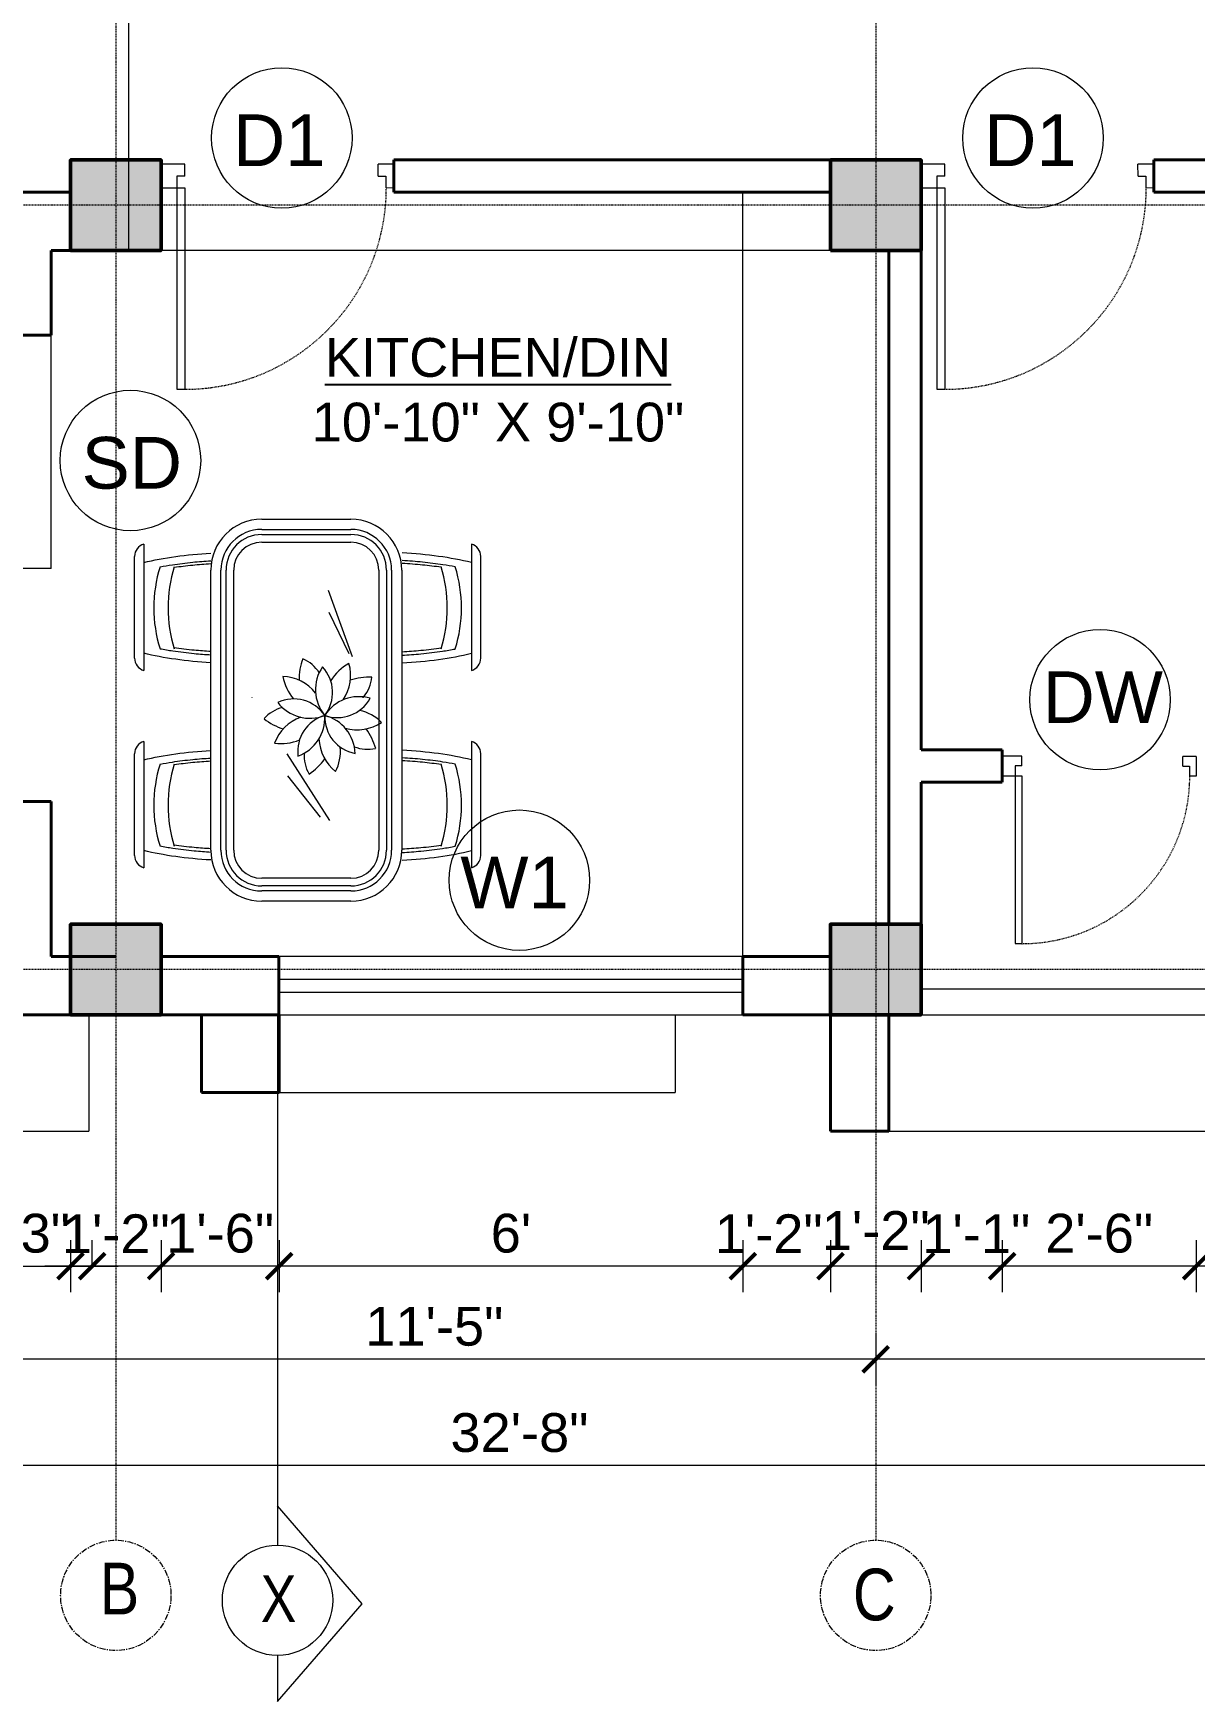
# Model space of a CAD drawing. Header units: inches. Extents: x 136316 to 139491, y -21083 to -17511.
# Drawn here: x 136744.6 to 136924.2, y -20314.5 to -20056.5 of the extents above; entities that cross this region are included whole.
import ezdxf

# ---------------------------------------------------------------- set-up
doc = ezdxf.new("R2010")
doc.units = ezdxf.units.IN
doc.header["$LTSCALE"] = 0.5
doc.header["$MEASUREMENT"] = 0
doc.header["$PDMODE"] = 66
doc.linetypes.add('CENTER', pattern=[2, 1.25, -0.25, 0.25, -0.25])
doc.linetypes.add('HIDDEN', pattern=[0.375, 0.25, -0.125])
for name, color, linetype, lineweight in [('Annotate-Lite.w', 177, 'Continuous', 9), ('Annotations-Bold.w', 177, 'Continuous', 13), ('C-COLUMN', 1, 'Continuous', 50), ('DIM 1-100', 4, 'Continuous', 13), ('Door-Window.w', 4, 'Continuous', 15), ('F-FURNITURE', 30, 'Continuous', 13), ('PARAPET', 50, 'Continuous', 13), ('TEXT', 220, 'Continuous', 9), ('wall', 1, 'Continuous', 40), ('window', 4, 'Continuous', 13)]:
    doc.layers.add(name, color=color, linetype=linetype, lineweight=lineweight)
doc.styles.add('ARAIL', font='ARIALN.TTF')
doc.styles.add('arial.', font='arial.ttf')
doc.styles.add('gaurav', font='arial.ttf')
doc.styles.get("Standard").update_dxf_attribs({"font": 'arial.ttf'})
doc.dimstyles.new('1 by 96', dxfattribs={"dimtxt": 6, "dimasz": 4, "dimexe": 4, "dimexo": 4, "dimgap": 2, "dimtad": 1, "dimdec": 0, "dimzin": 0, "dimdsep": 46, "dimlunit": 4, "dimtxsty": 'Standard', "dimblk": 'ARCHTICK', "dimcen": 0, "dimdle": 4, "dimadec": 0, "dimazin": 0, "dimtfac": 1, "dimtdec": 0, "dimtix": 1, "dimtofl": 0, "dimtmove": 1, "dimatfit": 3, "dimldrblk": 'ARCHTICK', "dimfxl": 4, "dimfxlon": 1, "dimtolj": 1, "dimtzin": 0, "dimlwd": -1, "dimlwe": -1, "dimarcsym": 0})

# ---------------------------------------------------------------- blocks, each defined once
blk = doc.blocks.new('3-0')
at = {"ltscale": 3}
for p, q in [((11063.05, 10097.68), (11065.97, 10099.9)), ((11065.97, 10099.9), (11066.71, 10098.92)), ((11063.05, 10097.68), (11064.53, 10095.73)), ((11065.25, 10097.81), (11066.71, 10098.92)), ((11065.99, 10096.84), (11065.25, 10097.81)), ((11065.99, 10096.84), (11064.53, 10095.73)), ((11085.5, 10074.13), (11110.32, 10092.96)), ((11111.05, 10091.97), (11110.32, 10092.96)), ((11086.24, 10073.15), (11111.05, 10091.97)), ((11086.24, 10073.15), (11085.5, 10074.13)), ((11084.04, 10073.02), (11082.57, 10071.91)), ((11082.57, 10071.91), (11084.79, 10068.98)), ((11084.04, 10073.02), (11084.78, 10072.04)), ((11084.78, 10072.04), (11086.24, 10073.15)), ((11087.72, 10071.2), (11086.24, 10073.15)), ((11084.79, 10068.98), (11087.72, 10071.2))]:
    blk.add_line(p, q, dxfattribs=at)
at = {"layer": 'Door-Window.w', "color": 9, "linetype": 'HIDDEN', "lineweight": 18}
blk.add_arc((11085.5, 10074.13), 31.16, 37.1906, 127.1465, dxfattribs=at)
blk = doc.blocks.new('_ArchTick')
at = {"color": 0, "linetype": 'ByBlock', "const_width": 0.15}
blk.add_lwpolyline([(-0.5, -0.5), (0.5, 0.5)], dxfattribs=at)
blk = doc.blocks.new('*D170')
at = {"layer": 'Defpoints', "color": 0, "transparency": 16777216}
for p in [(136750.39, -20194.29), (136589.74, -20208.29), (136750.39, -20208.29)]:
    blk.add_point(p, dxfattribs=at)
at = {"layer": 'DIM 1-100', "color": 0, "transparency": 16777216}
for p, q in [((136589.74, -20190.29), (136589.74, -20212.29)), ((136593.74, -20194.29), (136585.74, -20194.29)), ((136593.74, -20208.29), (136585.74, -20208.29))]:
    blk.add_line(p, q, dxfattribs=at)
at = {"layer": 'DIM 1-100', "color": 0, "transparency": 16777216, "xscale": 4, "yscale": 4, "zscale": 4}
for p, rotation in [((136589.74, -20194.29), 90), ((136589.74, -20208.29), 270)]:
    blk.add_blockref('_ArchTick', p, dxfattribs=dict(at, rotation=rotation))
at = {"layer": 'DIM 1-100', "color": 0, "transparency": 16777216, "insert": (136584.68, -20201.29), "char_height": 6, "attachment_point": 5, "rotation": 90}
blk.add_mtext('\\A1;1\'-2"', dxfattribs=at)
blk = doc.blocks.new('*D171')
at = {"layer": 'Defpoints', "color": 0, "transparency": 16777216}
for p in [(136623.74, -20083.06), (136571.74, -20201.29), (136757.39, -20201.29)]:
    blk.add_point(p, dxfattribs=at)
at = {"layer": 'DIM 1-100', "color": 0, "transparency": 16777216}
for p, q in [((136571.74, -20079.06), (136571.74, -20205.29)), ((136575.74, -20083.06), (136567.74, -20083.06)), ((136575.74, -20201.29), (136567.74, -20201.29))]:
    blk.add_line(p, q, dxfattribs=at)
at = {"layer": 'DIM 1-100', "color": 0, "transparency": 16777216, "xscale": 4, "yscale": 4, "zscale": 4}
for p, rotation in [((136571.74, -20083.06), 90), ((136571.74, -20201.29), 270)]:
    blk.add_blockref('_ArchTick', p, dxfattribs=dict(at, rotation=rotation))
at = {"layer": 'DIM 1-100', "color": 0, "transparency": 16777216, "insert": (136566.68, -20142.18), "char_height": 6, "attachment_point": 5, "rotation": 90}
blk.add_mtext('\\A1;9\'-10"', dxfattribs=at)
blk = doc.blocks.new('*D173')
at = {"layer": 'Defpoints', "color": 0, "transparency": 16777216}
for p in [(136589.74, -20175.29), (136738.39, -20175.29), (136750.39, -20208.29)]:
    blk.add_point(p, dxfattribs=at)
at = {"layer": 'DIM 1-100', "color": 0, "transparency": 16777216}
for p, q in [((136589.74, -20212.29), (136589.74, -20171.29)), ((136593.74, -20175.29), (136585.74, -20175.29)), ((136593.74, -20208.29), (136585.74, -20208.29))]:
    blk.add_line(p, q, dxfattribs=at)
at = {"layer": 'DIM 1-100', "color": 0, "transparency": 16777216, "xscale": 4, "yscale": 4, "zscale": 4}
for p, rotation in [((136589.74, -20175.29), 90), ((136589.74, -20208.29), 270)]:
    blk.add_blockref('_ArchTick', p, dxfattribs=dict(at, rotation=rotation))
at = {"layer": 'DIM 1-100', "color": 0, "transparency": 16777216, "insert": (136584.68, -20188.85), "char_height": 6, "attachment_point": 5, "rotation": 90}
blk.add_mtext('\\A1;2\'-9"', dxfattribs=at)
blk = doc.blocks.new('*D174')
at = {"layer": 'Defpoints', "color": 0, "transparency": 16777216}
for p in [(136589.74, -20081.06), (136750.39, -20081.06), (136738.39, -20103.18)]:
    blk.add_point(p, dxfattribs=at)
at = {"layer": 'DIM 1-100', "color": 0, "transparency": 16777216}
for p, q in [((136589.74, -20107.18), (136589.74, -20077.06)), ((136593.74, -20081.06), (136585.74, -20081.06)), ((136593.74, -20103.18), (136585.74, -20103.18))]:
    blk.add_line(p, q, dxfattribs=at)
at = {"layer": 'DIM 1-100', "color": 0, "transparency": 16777216, "xscale": 4, "yscale": 4, "zscale": 4}
for p, rotation in [((136589.74, -20081.06), 90), ((136589.74, -20103.18), 270)]:
    blk.add_blockref('_ArchTick', p, dxfattribs=dict(at, rotation=rotation))
at = {"layer": 'DIM 1-100', "color": 0, "transparency": 16777216, "insert": (136584.68, -20095), "char_height": 6, "attachment_point": 5, "rotation": 90}
blk.add_mtext('\\A1;1\'-10"', dxfattribs=at)
blk = doc.blocks.new('*D187')
at = {"layer": 'Defpoints', "color": 0, "transparency": 16777216}
for p in [(136924.44, -20172.3), (136984.44, -20172.3), (136924.44, -20247.17)]:
    blk.add_point(p, dxfattribs=at)
at = {"layer": 'DIM 1-100', "color": 0, "transparency": 16777216}
for p, q in [((136924.44, -20243.17), (136924.44, -20251.17)), ((136984.44, -20243.17), (136984.44, -20251.17)), ((136988.44, -20247.17), (136920.44, -20247.17))]:
    blk.add_line(p, q, dxfattribs=at)
at = {"layer": 'DIM 1-100', "color": 0, "transparency": 16777216, "xscale": 4, "yscale": 4, "zscale": 4, "rotation": 180}
blk.add_blockref('_ArchTick', (136924.44, -20247.17), dxfattribs=at)
at = {"layer": 'DIM 1-100', "color": 0, "transparency": 16777216, "xscale": 4, "yscale": 4, "zscale": 4}
blk.add_blockref('_ArchTick', (136984.44, -20247.17), dxfattribs=at)
at = {"layer": 'DIM 1-100', "color": 0, "transparency": 16777216, "insert": (136954.44, -20242.12), "char_height": 6, "attachment_point": 5}
blk.add_mtext("\\A1;5'", dxfattribs=at)
blk = doc.blocks.new('*D188')
at = {"layer": 'Defpoints', "color": 0, "transparency": 16777216}
for p in [(136894.44, -20172.3), (136924.44, -20172.3), (136894.44, -20247.17)]:
    blk.add_point(p, dxfattribs=at)
at = {"layer": 'DIM 1-100', "color": 0, "transparency": 16777216}
for p, q in [((136894.44, -20243.17), (136894.44, -20251.17)), ((136924.44, -20243.17), (136924.44, -20251.17)), ((136928.44, -20247.17), (136890.44, -20247.17))]:
    blk.add_line(p, q, dxfattribs=at)
at = {"layer": 'DIM 1-100', "color": 0, "transparency": 16777216, "xscale": 4, "yscale": 4, "zscale": 4, "rotation": 180}
blk.add_blockref('_ArchTick', (136894.44, -20247.17), dxfattribs=at)
at = {"layer": 'DIM 1-100', "color": 0, "transparency": 16777216, "xscale": 4, "yscale": 4, "zscale": 4}
blk.add_blockref('_ArchTick', (136924.44, -20247.17), dxfattribs=at)
at = {"layer": 'DIM 1-100', "color": 0, "transparency": 16777216, "insert": (136909.44, -20242.11), "char_height": 6, "attachment_point": 5}
blk.add_mtext('\\A1;2\'-6"', dxfattribs=at)
blk = doc.blocks.new('*D189')
at = {"layer": 'Defpoints', "color": 0, "transparency": 16777216}
for p in [(136894.44, -20172.3), (136881.89, -20194.29), (136881.89, -20247.17)]:
    blk.add_point(p, dxfattribs=at)
at = {"layer": 'DIM 1-100', "color": 0, "transparency": 16777216}
for p, q in [((136881.89, -20243.17), (136881.89, -20251.17)), ((136894.44, -20243.17), (136894.44, -20251.17)), ((136898.44, -20247.17), (136877.89, -20247.17))]:
    blk.add_line(p, q, dxfattribs=at)
at = {"layer": 'DIM 1-100', "color": 0, "transparency": 16777216, "xscale": 4, "yscale": 4, "zscale": 4, "rotation": 180}
blk.add_blockref('_ArchTick', (136881.89, -20247.17), dxfattribs=at)
at = {"layer": 'DIM 1-100', "color": 0, "transparency": 16777216, "xscale": 4, "yscale": 4, "zscale": 4}
blk.add_blockref('_ArchTick', (136894.44, -20247.17), dxfattribs=at)
at = {"layer": 'DIM 1-100', "color": 0, "transparency": 16777216, "insert": (136890.44, -20242.16), "char_height": 6, "attachment_point": 5}
blk.add_mtext('\\A1;1\'-1"', dxfattribs=at)
blk = doc.blocks.new('*D190')
at = {"layer": 'Defpoints', "color": 0, "transparency": 16777216}
for p in [(136881.89, -20194.29), (136867.89, -20208.29), (136867.89, -20247.17)]:
    blk.add_point(p, dxfattribs=at)
at = {"layer": 'DIM 1-100', "color": 0, "transparency": 16777216}
for p, q in [((136867.89, -20243.17), (136867.89, -20251.17)), ((136881.89, -20243.17), (136881.89, -20251.17)), ((136885.89, -20247.17), (136863.89, -20247.17))]:
    blk.add_line(p, q, dxfattribs=at)
at = {"layer": 'DIM 1-100', "color": 0, "transparency": 16777216, "xscale": 4, "yscale": 4, "zscale": 4, "rotation": 180}
blk.add_blockref('_ArchTick', (136867.89, -20247.17), dxfattribs=at)
at = {"layer": 'DIM 1-100', "color": 0, "transparency": 16777216, "xscale": 4, "yscale": 4, "zscale": 4}
blk.add_blockref('_ArchTick', (136881.89, -20247.17), dxfattribs=at)
at = {"layer": 'DIM 1-100', "color": 0, "transparency": 16777216, "insert": (136874.89, -20241.66), "char_height": 6, "attachment_point": 5}
blk.add_mtext('\\A1;1\'-2"', dxfattribs=at)
blk = doc.blocks.new('*D191')
at = {"layer": 'Defpoints', "color": 0, "transparency": 16777216}
for p in [(136854.34, -20208.29), (136867.89, -20208.29), (136854.34, -20247.17)]:
    blk.add_point(p, dxfattribs=at)
at = {"layer": 'DIM 1-100', "color": 0, "transparency": 16777216}
for p, q in [((136854.34, -20243.17), (136854.34, -20251.17)), ((136867.89, -20243.17), (136867.89, -20251.17)), ((136871.89, -20247.17), (136850.34, -20247.17))]:
    blk.add_line(p, q, dxfattribs=at)
at = {"layer": 'DIM 1-100', "color": 0, "transparency": 16777216, "xscale": 4, "yscale": 4, "zscale": 4, "rotation": 180}
blk.add_blockref('_ArchTick', (136854.34, -20247.17), dxfattribs=at)
at = {"layer": 'DIM 1-100', "color": 0, "transparency": 16777216, "xscale": 4, "yscale": 4, "zscale": 4}
blk.add_blockref('_ArchTick', (136867.89, -20247.17), dxfattribs=at)
at = {"layer": 'DIM 1-100', "color": 0, "transparency": 16777216, "insert": (136858.34, -20242.16), "char_height": 6, "attachment_point": 5}
blk.add_mtext('\\A1;1\'-2"', dxfattribs=at)
blk = doc.blocks.new('*D192')
at = {"layer": 'Defpoints', "color": 0, "transparency": 16777216}
for p in [(136782.64, -20208.29), (136854.34, -20208.29), (136782.64, -20247.17)]:
    blk.add_point(p, dxfattribs=at)
at = {"layer": 'DIM 1-100', "color": 0, "transparency": 16777216}
for p, q in [((136782.64, -20243.17), (136782.64, -20251.17)), ((136854.34, -20243.17), (136854.34, -20251.17)), ((136858.34, -20247.17), (136778.64, -20247.17))]:
    blk.add_line(p, q, dxfattribs=at)
at = {"layer": 'DIM 1-100', "color": 0, "transparency": 16777216, "xscale": 4, "yscale": 4, "zscale": 4, "rotation": 180}
blk.add_blockref('_ArchTick', (136782.64, -20247.17), dxfattribs=at)
at = {"layer": 'DIM 1-100', "color": 0, "transparency": 16777216, "xscale": 4, "yscale": 4, "zscale": 4}
blk.add_blockref('_ArchTick', (136854.34, -20247.17), dxfattribs=at)
at = {"layer": 'DIM 1-100', "color": 0, "transparency": 16777216, "insert": (136818.49, -20242.11), "char_height": 6, "attachment_point": 5}
blk.add_mtext("\\A1;6'", dxfattribs=at)
blk = doc.blocks.new('*D193')
at = {"layer": 'Defpoints', "color": 0, "transparency": 16777216}
for p in [(136764.39, -20208.29), (136782.64, -20208.29), (136764.39, -20247.17)]:
    blk.add_point(p, dxfattribs=at)
at = {"layer": 'DIM 1-100', "color": 0, "transparency": 16777216}
for p, q in [((136764.39, -20243.17), (136764.39, -20251.17)), ((136782.64, -20243.17), (136782.64, -20251.17)), ((136786.64, -20247.17), (136760.39, -20247.17))]:
    blk.add_line(p, q, dxfattribs=at)
at = {"layer": 'DIM 1-100', "color": 0, "transparency": 16777216, "xscale": 4, "yscale": 4, "zscale": 4, "rotation": 180}
blk.add_blockref('_ArchTick', (136764.39, -20247.17), dxfattribs=at)
at = {"layer": 'DIM 1-100', "color": 0, "transparency": 16777216, "xscale": 4, "yscale": 4, "zscale": 4}
blk.add_blockref('_ArchTick', (136782.64, -20247.17), dxfattribs=at)
at = {"layer": 'DIM 1-100', "color": 0, "transparency": 16777216, "insert": (136773.52, -20242.11), "char_height": 6, "attachment_point": 5}
blk.add_mtext('\\A1;1\'-6"', dxfattribs=at)
blk = doc.blocks.new('*D194')
at = {"layer": 'Defpoints', "color": 0, "transparency": 16777216}
for p in [(136750.39, -20208.29), (136764.39, -20208.29), (136750.39, -20247.17)]:
    blk.add_point(p, dxfattribs=at)
at = {"layer": 'DIM 1-100', "color": 0, "transparency": 16777216}
for p, q in [((136750.39, -20243.17), (136750.39, -20251.17)), ((136764.39, -20243.17), (136764.39, -20251.17)), ((136768.39, -20247.17), (136746.39, -20247.17))]:
    blk.add_line(p, q, dxfattribs=at)
at = {"layer": 'DIM 1-100', "color": 0, "transparency": 16777216, "xscale": 4, "yscale": 4, "zscale": 4, "rotation": 180}
blk.add_blockref('_ArchTick', (136750.39, -20247.17), dxfattribs=at)
at = {"layer": 'DIM 1-100', "color": 0, "transparency": 16777216, "xscale": 4, "yscale": 4, "zscale": 4}
blk.add_blockref('_ArchTick', (136764.39, -20247.17), dxfattribs=at)
at = {"layer": 'DIM 1-100', "color": 0, "transparency": 16777216, "insert": (136757.39, -20242.16), "char_height": 6, "attachment_point": 5}
blk.add_mtext('\\A1;1\'-2"', dxfattribs=at)
blk = doc.blocks.new('*D200')
at = {"layer": 'Defpoints', "color": 0, "transparency": 16777216}
for p in [(136874.89, -20208.29), (137008.85, -20208.29), (136874.89, -20261.58)]:
    blk.add_point(p, dxfattribs=at)
at = {"layer": 'DIM 1-100', "color": 0, "transparency": 16777216}
for p, q in [((136874.89, -20257.58), (136874.89, -20265.58)), ((137008.85, -20257.58), (137008.85, -20265.58)), ((137012.85, -20261.58), (136870.89, -20261.58))]:
    blk.add_line(p, q, dxfattribs=at)
at = {"layer": 'DIM 1-100', "color": 0, "transparency": 16777216, "xscale": 4, "yscale": 4, "zscale": 4, "rotation": 180}
blk.add_blockref('_ArchTick', (136874.89, -20261.58), dxfattribs=at)
at = {"layer": 'DIM 1-100', "color": 0, "transparency": 16777216, "xscale": 4, "yscale": 4, "zscale": 4}
blk.add_blockref('_ArchTick', (137008.85, -20261.58), dxfattribs=at)
at = {"layer": 'DIM 1-100', "color": 0, "transparency": 16777216, "insert": (136941.87, -20256.56), "char_height": 6, "attachment_point": 5}
blk.add_mtext('\\A1;11\'-2"', dxfattribs=at)
blk = doc.blocks.new('*D201')
at = {"layer": 'Defpoints', "color": 0, "transparency": 16777216}
for p in [(136738.39, -20208.29), (136874.89, -20208.29), (136738.39, -20261.58)]:
    blk.add_point(p, dxfattribs=at)
at = {"layer": 'DIM 1-100', "color": 0, "transparency": 16777216}
for p, q in [((136738.39, -20257.58), (136738.39, -20265.58)), ((136874.89, -20257.58), (136874.89, -20265.58)), ((136878.89, -20261.58), (136734.39, -20261.58))]:
    blk.add_line(p, q, dxfattribs=at)
at = {"layer": 'DIM 1-100', "color": 0, "transparency": 16777216, "xscale": 4, "yscale": 4, "zscale": 4, "rotation": 180}
blk.add_blockref('_ArchTick', (136738.39, -20261.58), dxfattribs=at)
at = {"layer": 'DIM 1-100', "color": 0, "transparency": 16777216, "xscale": 4, "yscale": 4, "zscale": 4}
blk.add_blockref('_ArchTick', (136874.89, -20261.58), dxfattribs=at)
at = {"layer": 'DIM 1-100', "color": 0, "transparency": 16777216, "insert": (136806.64, -20256.51), "char_height": 6, "attachment_point": 5}
blk.add_mtext('\\A1;11\'-5"', dxfattribs=at)
blk = doc.blocks.new('*D176')
at = {"layer": 'Defpoints', "color": 0, "transparency": 16777216}
for p in [(136623.74, -20090.06), (137015.85, -20208.29), (136623.74, -20278.01)]:
    blk.add_point(p, dxfattribs=at)
at = {"layer": 'DIM 1-100', "color": 0, "transparency": 16777216}
for p, q in [((136623.74, -20274.01), (136623.74, -20282.01)), ((137015.85, -20274.01), (137015.85, -20282.01)), ((137019.85, -20278.01), (136619.74, -20278.01))]:
    blk.add_line(p, q, dxfattribs=at)
at = {"layer": 'DIM 1-100', "color": 0, "transparency": 16777216, "xscale": 4, "yscale": 4, "zscale": 4, "rotation": 180}
blk.add_blockref('_ArchTick', (136623.74, -20278.01), dxfattribs=at)
at = {"layer": 'DIM 1-100', "color": 0, "transparency": 16777216, "xscale": 4, "yscale": 4, "zscale": 4}
blk.add_blockref('_ArchTick', (137015.85, -20278.01), dxfattribs=at)
at = {"layer": 'DIM 1-100', "color": 0, "transparency": 16777216, "insert": (136819.8, -20272.95), "char_height": 6, "attachment_point": 5}
blk.add_mtext('\\A1;32\'-8"', dxfattribs=at)
blk = doc.blocks.new('*D204')
at = {"layer": 'Defpoints', "color": 0, "transparency": 16777216}
for p in [(136738.39, -20090.06), (136753.74, -20247.17), (136753.74, -20247.17)]:
    blk.add_point(p, dxfattribs=at)
at = {"layer": 'window', "color": 0, "transparency": 16777216}
for p, q in [((136738.39, -20243.17), (136738.39, -20251.17)), ((136753.74, -20247.17), (136753.74, -20243.17)), ((136734.39, -20247.17), (136757.74, -20247.17))]:
    blk.add_line(p, q, dxfattribs=at)
at = {"layer": 'window', "color": 0, "transparency": 16777216, "xscale": 4, "yscale": 4, "zscale": 4, "rotation": 180}
blk.add_blockref('_ArchTick', (136738.39, -20247.17), dxfattribs=at)
at = {"layer": 'window', "color": 0, "transparency": 16777216, "xscale": 4, "yscale": 4, "zscale": 4}
blk.add_blockref('_ArchTick', (136753.74, -20247.17), dxfattribs=at)
at = {"layer": 'window', "color": 0, "transparency": 16777216, "insert": (136741.96, -20242.11), "char_height": 6, "attachment_point": 5}
blk.add_mtext('\\A1;1\'-3"', dxfattribs=at)

msp = doc.modelspace()

# ---------------------------------------------------------------- hatches: boundary and pattern name
at = {"layer": 'C-COLUMN'}
h = msp.add_hatch(color=256, dxfattribs=at)
h.dxf.hatch_style = 1
h.paths.add_polyline_path([(136764.39, -20076.06), (136750.39, -20076.06), (136750.39, -20090.06), (136764.39, -20090.06)])
h = msp.add_hatch(color=256, dxfattribs=at)
h.dxf.hatch_style = 1
h.paths.add_polyline_path([(136881.89, -20076.06), (136867.89, -20076.06), (136867.89, -20090.06), (136881.89, -20090.06)])
h = msp.add_hatch(color=256, dxfattribs=at)
h.dxf.hatch_style = 1
h.paths.add_polyline_path([(136764.39, -20194.29), (136750.39, -20194.29), (136750.39, -20208.29), (136764.39, -20208.29)])
h = msp.add_hatch(color=256, dxfattribs=at)
h.dxf.hatch_style = 1
h.paths.add_polyline_path([(136881.89, -20194.29), (136867.89, -20194.29), (136867.89, -20208.29), (136881.89, -20208.29)])

# ---------------------------------------------------------------- linework, layer by layer
at = {"layer": 'Annotate-Lite.w'}
for points in [[(136623.74, -20090.06), (136738.39, -20090.06), (136738.39, -20208.29), (137015.85, -20208.29), (137025.42, -19965.53), (136623.69, -19904.88), (136623.69, -20090.06)], [(136623.69, -19904.88), (136623.74, -20090.06), (136738.39, -20090.06), (136738.39, -20208.29), (136876.89, -20208.29), (136876.89, -20090.06), (136867.89, -20090.06)], [(136867.89, -20090.06), (136759.39, -20090.06), (136759.39, -19925.36), (136623.69, -19904.88)]]:
    msp.add_lwpolyline(points, dxfattribs=at)
at = {"layer": 'Annotate-Lite.w', "ltscale": 0.005}
for centre in [(136783.06, -20072.66), (136899.2, -20072.66), (136759.65, -20122.55), (136909.58, -20159.55), (136819.79, -20187.47)]:
    msp.add_circle(centre, 10.86, dxfattribs=at)
at = {"layer": 'Annotations-Bold.w', "linetype": 'CENTER', "ltscale": 0.3}
for p, q in [((136757.39, -19842.81), (136757.39, -20289.57)), ((136874.89, -19842.81), (136874.89, -20289.57)), ((137100.96, -20083.06), (136540.74, -20083.06)), ((137100.96, -20201.29), (136540.74, -20201.29))]:
    msp.add_line(p, q, dxfattribs=at)
at = {"layer": 'Annotations-Bold.w', "linetype": 'CENTER', "ltscale": 1.5}
for centre in [(136757.39, -20298.1), (136874.89, -20298.1)]:
    msp.add_circle(centre, 8.53, dxfattribs=at)
at = {"layer": 'C-COLUMN'}
for points in [[(136750.39, -20090.06), (136764.39, -20090.06), (136764.39, -20076.06), (136750.39, -20076.06)], [(136867.89, -20090.06), (136881.89, -20090.06), (136881.89, -20076.06), (136867.89, -20076.06)], [(136750.39, -20208.29), (136764.39, -20208.29), (136764.39, -20194.29), (136750.39, -20194.29)], [(136867.89, -20208.29), (136881.89, -20208.29), (136881.89, -20194.29), (136867.89, -20194.29)]]:
    msp.add_lwpolyline(points, close=True, dxfattribs=at)
at = {"layer": 'F-FURNITURE'}
for p, q in [((136854.34, -20199.29), (136854.34, -20081.06)), ((136779.95, -20131.63), (136793.73, -20131.63)), ((136779.95, -20133.21), (136793.73, -20133.21)), ((136761.71, -20135.49), (136761.71, -20155.02)), ((136779.95, -20134), (136793.73, -20134)), ((136779.95, -20135.18), (136793.73, -20135.18)), ((136812.39, -20135.49), (136812.39, -20155.02)), ((136760.29, -20153.13), (136760.29, -20137.38)), ((136813.81, -20153.13), (136813.81, -20137.38)), ((136772.07, -20182.84), (136772.07, -20139.51)), ((136773.65, -20182.84), (136773.65, -20139.51)), ((136774.43, -20182.84), (136774.43, -20139.51)), ((136775.62, -20182.84), (136775.62, -20139.51)), ((136798.06, -20139.51), (136798.06, -20182.84)), ((136799.24, -20139.51), (136799.24, -20182.84)), ((136800.02, -20139.51), (136800.02, -20182.84)), ((136801.6, -20139.51), (136801.6, -20182.84)), ((136794, -20152.93), (136790.27, -20142.66)), ((136793.49, -20152.45), (136790.39, -20146.05)), ((136778.44, -20159.21), (136778.44, -20159.26)), ((136795.59, -20159.21), (136795.59, -20159.26)), ((136761.71, -20166.01), (136761.71, -20185.54)), ((136812.39, -20166.01), (136812.39, -20185.54)), ((136760.29, -20183.65), (136760.29, -20167.9)), ((136790.48, -20178.21), (136783.88, -20167.94)), ((136813.81, -20183.65), (136813.81, -20167.9)), ((136789.06, -20177.73), (136784, -20171.33)), ((136793.73, -20187.17), (136779.95, -20187.17)), ((136793.73, -20188.35), (136779.95, -20188.35)), ((136793.73, -20189.14), (136779.95, -20189.14)), ((136793.73, -20190.71), (136779.95, -20190.71))]:
    msp.add_line(p, q, dxfattribs=at)
for centre, radius, start, end in [((136779.95, -20139.51), 7.87, 90, 180), ((136779.95, -20139.51), 6.3, 90, 180), ((136793.73, -20139.51), 7.87, 0, 90), ((136793.73, -20139.51), 6.3, 0, 90), ((136762.26, -20137.38), 1.97, 106.1914, 180), ((136779.95, -20139.51), 5.51, 90, 180), ((136779.95, -20139.51), 4.33, 90, 180), ((136793.73, -20139.51), 5.51, 0, 90), ((136793.73, -20139.51), 4.33, 0, 90), ((136811.84, -20137.38), 1.97, 0, 73.8086), ((136784.64, -20145.35), 21.38, 162.7033, 197.2967), ((136786.84, -20145.35), 21.38, 162.7033, 197.2967), ((136787.26, -20145.35), 21.38, 342.7033, 17.2967), ((136789.46, -20145.35), 21.38, 342.7033, 17.2967), ((136762.26, -20153.13), 1.97, 180, 253.8086), ((136811.84, -20153.13), 1.97, 286.1914, 0), ((136762.26, -20167.9), 1.97, 106.1914, 180), ((136811.84, -20167.9), 1.97, 0, 73.8086), ((136784.64, -20175.87), 21.38, 162.7033, 197.2967), ((136786.84, -20175.87), 21.38, 162.7033, 197.2967), ((136787.26, -20175.87), 21.38, 342.7033, 17.2967), ((136789.46, -20175.87), 21.38, 342.7033, 17.2967), ((136762.26, -20183.65), 1.97, 180, 253.8086), ((136779.95, -20182.84), 7.87, 180, 270), ((136779.95, -20182.84), 6.3, 180, 270), ((136779.95, -20182.84), 5.51, 180, 270), ((136779.95, -20182.84), 4.33, 180, 270), ((136793.73, -20182.84), 7.87, 270, 0), ((136793.73, -20182.84), 6.3, 270, 0), ((136793.73, -20182.84), 5.51, 270, 0), ((136793.73, -20182.84), 4.33, 270, 0), ((136811.84, -20183.65), 1.97, 286.1914, 0)]:
    msp.add_arc(centre, radius, start, end, dxfattribs=at)
at = {"layer": 'F-FURNITURE', "linetype": 'ByBlock'}
for centre, radius, start, end in [((136794.9, -20156.48), 9.18, 159.2105, 180.3514), ((136784.02, -20158.46), 5.72, 32.5086, 66.2476), ((136796.91, -20160.46), 7.38, 118.1301, 148.4931), ((136786.88, -20155.78), 6.81, 326.1324, 15.6013), ((136782.93, -20162.74), 6.81, 38.1324, 87.6013), ((136790.48, -20154.64), 7.38, 190.1301, 220.4931), ((136794.53, -20157.99), 6.27, 145.7761, 219.5159), ((136785.13, -20158.42), 5.78, 322.0447, 43.2473), ((136796.53, -20165.24), 9.18, 87.2105, 108.3514), ((136791.29, -20155.5), 5.72, 320.5086, 354.2476), ((136794.98, -20165.35), 6.27, 73.7761, 147.5159), ((136784.58, -20166.29), 5.72, 104.5086, 138.2476), ((136784.9, -20165.22), 5.78, 34.0447, 115.2473), ((136787.39, -20156.15), 6.27, 217.7761, 291.5159), ((136791.66, -20156.54), 5.78, 250.0447, 331.2473), ((136793.37, -20168.38), 7.38, 46.1301, 76.4931), ((136786.07, -20155.33), 9.18, 231.2105, 252.3514), ((136788.32, -20168.65), 6.81, 110.1324, 159.6013), ((136791.29, -20167.54), 5.78, 106.0447, 187.2473), ((136783.43, -20162.37), 6.27, 289.7761, 3.5159), ((136795.47, -20162.18), 5.78, 178.0447, 259.2473), ((136788.12, -20168.06), 6.27, 1.7761, 75.5159), ((136794.72, -20157.39), 6.81, 254.1324, 303.6013), ((136788.71, -20169.5), 9.18, 15.2105, 36.3514), ((136782.95, -20158.96), 7.38, 262.1301, 292.4931), ((136795.61, -20165.34), 6.81, 182.1324, 231.6013), ((136796.35, -20161.5), 5.72, 248.5086, 282.2476), ((136792.21, -20168.17), 5.72, 176.5086, 210.2476), ((136782.24, -20163.37), 9.18, 303.2105, 324.3514), ((136784.74, -20167.46), 7.38, 334.1301, 4.4931)]:
    msp.add_arc(centre, radius, start, end, dxfattribs=at)
at = {"layer": 'F-FURNITURE', "extrusion": (0, 0, -1)}
for centre, start_param, end_param in [((136776.02, -20145.35), 4.099527, 4.553045), ((136776.02, -20145.35), 1.730141, 2.183659), ((136776.02, -20175.87), 4.099527, 4.553045), ((136776.02, -20175.87), 1.730141, 2.183659)]:
    msp.add_ellipse(centre, major_axis=(24.87, 0), ratio=0.345133, start_param=start_param, end_param=end_param, dxfattribs=at)
at = {"layer": 'F-FURNITURE'}
for centre, start_param, end_param in [((136798.08, -20145.35), 4.099527, 4.56758), ((136798.08, -20145.35), 7.99879, 8.466844), ((136798.08, -20175.87), 4.099527, 4.56758), ((136798.08, -20175.87), 7.99879, 8.466844)]:
    msp.add_ellipse(centre, major_axis=(-24.87, 0), ratio=0.345133, start_param=start_param, end_param=end_param, dxfattribs=at)
for points, knots in [([(136764.23, -20139), (136764.85, -20138.88), (136765.49, -20138.77), (136767.16, -20138.52), (136768.21, -20138.38), (136770.2, -20138.19), (136771.13, -20138.12), (136772.07, -20138.06)], [4.2084563, 4.2084563, 4.2084563, 4.2084563, 4.2962292, 4.2962292, 4.433179, 4.433179, 4.5503345, 4.5503345, 4.5503345, 4.5503345]), ([(136809.87, -20139), (136809.25, -20138.88), (136808.61, -20138.77), (136806.94, -20138.52), (136805.89, -20138.38), (136803.79, -20138.18), (136802.73, -20138.1), (136801.67, -20138.04)], [4.2084563, 4.2084563, 4.2084563, 4.2084563, 4.2962292, 4.2962292, 4.433179, 4.433179, 4.5651263, 4.5651263, 4.5651263, 4.5651263]), ([(136766.41, -20139.07), (136767.34, -20138.93), (136768.3, -20138.82), (136770.2, -20138.63), (136771.13, -20138.56), (136772.07, -20138.5)], [4.3081151, 4.3081151, 4.3081151, 4.3081151, 4.433179, 4.433179, 4.5503345, 4.5503345, 4.5503345, 4.5503345]), ([(136807.69, -20139.07), (136806.76, -20138.93), (136805.8, -20138.82), (136803.79, -20138.62), (136802.73, -20138.54), (136801.67, -20138.48)], [4.3081151, 4.3081151, 4.3081151, 4.3081151, 4.433179, 4.433179, 4.5651263, 4.5651263, 4.5651263, 4.5651263]), ([(136772.07, -20152.65), (136771.21, -20152.6), (136770.36, -20152.53), (136768.4, -20152.35), (136767.29, -20152.21), (136765.54, -20151.95), (136764.88, -20151.84), (136764.23, -20151.71)], [8.0160361, 8.0160361, 8.0160361, 8.0160361, 8.1227425, 8.1227425, 8.2664644, 8.2664644, 8.3579144, 8.3579144, 8.3579144, 8.3579144]), ([(136772.07, -20152.1), (136771.21, -20152.05), (136770.36, -20151.98), (136768.45, -20151.8), (136767.4, -20151.67), (136766.37, -20151.52)], [8.0160361, 8.0160361, 8.0160361, 8.0160361, 8.1227425, 8.1227425, 8.2598231, 8.2598231, 8.2598231, 8.2598231]), ([(136801.67, -20152.12), (136802.65, -20152.07), (136803.62, -20151.99), (136805.65, -20151.8), (136806.7, -20151.67), (136807.73, -20151.52)], [8.0012444, 8.0012444, 8.0012444, 8.0012444, 8.1227425, 8.1227425, 8.2598231, 8.2598231, 8.2598231, 8.2598231]), ([(136801.67, -20152.67), (136802.65, -20152.62), (136803.62, -20152.55), (136805.7, -20152.35), (136806.81, -20152.21), (136808.56, -20151.95), (136809.22, -20151.84), (136809.87, -20151.71)], [8.0012444, 8.0012444, 8.0012444, 8.0012444, 8.1227425, 8.1227425, 8.2664644, 8.2664644, 8.3579144, 8.3579144, 8.3579144, 8.3579144]), ([(136764.23, -20169.51), (136764.85, -20169.39), (136765.49, -20169.29), (136767.16, -20169.03), (136768.21, -20168.9), (136770.2, -20168.7), (136771.13, -20168.63), (136772.07, -20168.58)], [4.2084563, 4.2084563, 4.2084563, 4.2084563, 4.2962292, 4.2962292, 4.433179, 4.433179, 4.5503345, 4.5503345, 4.5503345, 4.5503345]), ([(136766.41, -20169.59), (136767.34, -20169.45), (136768.3, -20169.33), (136770.2, -20169.14), (136771.13, -20169.07), (136772.07, -20169.02)], [4.3081151, 4.3081151, 4.3081151, 4.3081151, 4.433179, 4.433179, 4.5503345, 4.5503345, 4.5503345, 4.5503345]), ([(136809.87, -20169.51), (136809.25, -20169.39), (136808.61, -20169.29), (136806.94, -20169.03), (136805.89, -20168.9), (136803.79, -20168.69), (136802.73, -20168.61), (136801.67, -20168.56)], [4.2084563, 4.2084563, 4.2084563, 4.2084563, 4.2962292, 4.2962292, 4.433179, 4.433179, 4.5651263, 4.5651263, 4.5651263, 4.5651263]), ([(136807.69, -20169.59), (136806.76, -20169.45), (136805.8, -20169.33), (136803.79, -20169.13), (136802.73, -20169.05), (136801.67, -20169)], [4.3081151, 4.3081151, 4.3081151, 4.3081151, 4.433179, 4.433179, 4.5651263, 4.5651263, 4.5651263, 4.5651263]), ([(136772.07, -20183.16), (136771.21, -20183.11), (136770.36, -20183.05), (136768.4, -20182.86), (136767.29, -20182.73), (136765.54, -20182.46), (136764.88, -20182.35), (136764.23, -20182.23)], [8.0160361, 8.0160361, 8.0160361, 8.0160361, 8.1227425, 8.1227425, 8.2664644, 8.2664644, 8.3579144, 8.3579144, 8.3579144, 8.3579144]), ([(136772.07, -20182.61), (136771.21, -20182.56), (136770.36, -20182.5), (136768.45, -20182.32), (136767.4, -20182.19), (136766.37, -20182.04)], [8.0160361, 8.0160361, 8.0160361, 8.0160361, 8.1227425, 8.1227425, 8.2598231, 8.2598231, 8.2598231, 8.2598231]), ([(136801.67, -20182.63), (136802.65, -20182.58), (136803.62, -20182.51), (136805.65, -20182.32), (136806.7, -20182.19), (136807.73, -20182.04)], [8.0012444, 8.0012444, 8.0012444, 8.0012444, 8.1227425, 8.1227425, 8.2598231, 8.2598231, 8.2598231, 8.2598231]), ([(136801.67, -20183.18), (136802.65, -20183.13), (136803.62, -20183.06), (136805.7, -20182.86), (136806.81, -20182.73), (136808.56, -20182.46), (136809.22, -20182.35), (136809.87, -20182.23)], [8.0012444, 8.0012444, 8.0012444, 8.0012444, 8.1227425, 8.1227425, 8.2664644, 8.2664644, 8.3579144, 8.3579144, 8.3579144, 8.3579144])]:
    msp.add_open_spline(points, degree=3, knots=knots, dxfattribs=at)
at = {"layer": 'PARAPET', "ltscale": 100}
for p, q in [((136881.89, -20204.29), (137001.85, -20204.29)), ((136753.22, -20208.29), (136753.22, -20226.29)), ((136843.89, -20208.29), (136843.89, -20220.29)), ((136881.89, -20208.29), (137001.85, -20208.29)), ((136782.64, -20220.29), (136843.89, -20220.29)), ((136601.41, -20226.29), (136753.22, -20226.29)), ((136876.89, -20226.29), (137006.13, -20226.29))]:
    msp.add_line(p, q, dxfattribs=at)
at = {"layer": 'TEXT'}
for points in [[(136782.39, -20208.29), (136782.39, -20290.32)], [(136782.39, -20307.39), (136782.39, -20314.53), (136795.48, -20299.39), (136782.39, -20284.25)]]:
    msp.add_lwpolyline(points, dxfattribs=at)
msp.add_circle((136782.39, -20298.86), 8.53, dxfattribs=at)
at = {"layer": 'wall'}
for p, q in [((136800.39, -20076.06), (136867.89, -20076.06)), ((136800.39, -20076.06), (136800.39, -20081.06)), ((136917.89, -20076.06), (137006.51, -20076.06)), ((136917.89, -20081.06), (136917.89, -20076.06)), ((136750.39, -20081.06), (136738.39, -20081.06)), ((136800.39, -20081.06), (136867.89, -20081.06)), ((136917.89, -20081.06), (137006.51, -20081.06)), ((136747.39, -20090.06), (136747.39, -20103.18)), ((136750.39, -20090.06), (136747.39, -20090.06)), ((136876.89, -20194.29), (136876.89, -20090.06)), ((136881.89, -20167.29), (136881.89, -20090.06)), ((136738.39, -20103.18), (136747.39, -20103.18)), ((136894.44, -20167.3), (136881.89, -20167.29)), ((136894.44, -20167.3), (136894.44, -20172.3)), ((136894.44, -20167.3), (136894.44, -20172.3)), ((136894.44, -20172.3), (136881.89, -20172.29)), ((136881.89, -20194.29), (136881.89, -20172.29)), ((136738.39, -20175.29), (136747.39, -20175.29)), ((136747.39, -20175.29), (136747.39, -20199.29)), ((136747.39, -20199.29), (136757.39, -20199.29)), ((136764.39, -20199.29), (136782.62, -20199.29)), ((136782.62, -20199.29), (136782.62, -20208.29)), ((136854.34, -20199.29), (136867.89, -20199.29)), ((136854.34, -20199.29), (136854.34, -20208.29)), ((136738.39, -20208.29), (136757.39, -20208.29)), ((136764.39, -20208.29), (136782.62, -20208.29)), ((136770.64, -20220.29), (136770.64, -20208.29)), ((136782.64, -20220.29), (136782.64, -20208.29)), ((136854.34, -20208.29), (136867.89, -20208.29)), ((136867.89, -20208.29), (136867.89, -20226.29)), ((136876.89, -20208.29), (136876.89, -20226.29)), ((136782.64, -20220.29), (136770.64, -20220.29)), ((136867.89, -20226.29), (136876.89, -20226.29))]:
    msp.add_line(p, q, dxfattribs=at)
at = {"layer": 'window'}
for p, q in [((136747.39, -20139.24), (136747.39, -20103.18)), ((136747.39, -20139.24), (136738.39, -20139.24)), ((136854.34, -20199.29), (136782.62, -20199.29)), ((136782.62, -20202.79), (136854.34, -20202.79)), ((136782.62, -20204.79), (136854.34, -20204.79)), ((136782.62, -20208.29), (136854.34, -20208.29))]:
    msp.add_line(p, q, dxfattribs=at)

# ---------------------------------------------------------------- block references
at = {"layer": 'Door-Window.w', "linetype": 'ByBlock'}
for p, xscale, yscale, zscale, rotation in [((135443.83, -5162.97), 0.9997912369827213, 0.9997912369827213, 0.9997912369827213, 232.8094047884902), ((135561.33, -5162.97), 0.9997912369827213, 0.9997912369827213, 0.9997912369827213, 232.8094047884902), ((135810.53, -7738.7), 0.8331589850765497, 0.8331589850765497, 0.8331589850765497, 232.7330628613127)]:
    msp.add_blockref('3-0', p, dxfattribs=dict(at, xscale=xscale, yscale=yscale, zscale=zscale, rotation=rotation))

# ---------------------------------------------------------------- texts
at = {"layer": 'Annotate-Lite.w', "ltscale": 0.005, "char_height": 8, "attachment_point": 1, "style": 'gaurav'}
for s, insert in [('D1', (136775.52, -20069.01)), ('D1', (136891.66, -20069.01)), ('SD', (136752.1, -20118.9)), ('DW', (136900.69, -20155.15)), ('W1', (136810.66, -20183.82))]:
    msp.add_mtext_dynamic_manual_height_columns(s, width=8, gutter_width=100, heights=[0], dxfattribs=dict(at, insert=insert))
at = {"layer": 'Annotations-Bold.w', "linetype": 'CENTER', "ltscale": 1.5, "char_height": 8, "attachment_point": 1, "style": 'ARAIL'}
for s, insert in [('B', (136754.9, -20293.05)), ('C', (136871.36, -20293.96))]:
    msp.add_mtext_dynamic_manual_height_columns(s, width=6.5393, gutter_width=100, heights=[0], dxfattribs=dict(at, insert=insert))
at = {"layer": 'TEXT', "lineweight": -2, "insert": (136816.48, -20111.65), "char_height": 6, "width": 127.5059, "attachment_point": 5, "style": 'arial.'}
msp.add_mtext('{\\LKITCHEN/DIN\\P}10\'-10" X 9\'-10"', dxfattribs=at)
at = {"layer": 'TEXT', "insert": (136779.8, -20295.02), "char_height": 7.2, "attachment_point": 1, "style": 'ARAIL'}
msp.add_mtext_dynamic_manual_height_columns('X', width=125.4648, gutter_width=90, heights=[0], dxfattribs=at)

# ---------------------------------------------------------------- dimensions: what is measured, and where the dimension line sits
at = {"layer": 'DIM 1-100'}
dim = msp.add_linear_dim(base=(136571.74, -20201.29), p1=(136623.74, -20083.06), p2=(136757.39, -20201.29), angle=90, dimstyle='1 by 96', dxfattribs=at)
dim.commit()
dim.dimension.update_dxf_attribs({"geometry": '*D171', "text_midpoint": (136566.68, -20142.18)})
for base, p1, p2, picture, middle in [((136589.74, -20081.06), (136738.39, -20103.18), (136750.39, -20081.06), '*D174', (136589.74, -20095)), ((136589.74, -20175.29), (136750.39, -20208.29), (136738.39, -20175.29), '*D173', (136589.74, -20188.85)), ((136589.74, -20208.29), (136750.39, -20194.29), (136750.39, -20208.29), '*D170', (136589.69, -20201.29))]:
    dim = msp.add_linear_dim(base=base, p1=p1, p2=p2, angle=90, dimstyle='1 by 96', dxfattribs=at)
    dim.commit()
    dim.dimension.update_dxf_attribs({"geometry": picture, "text_midpoint": middle, "dimtype": 160})
for base, p1, p2, picture, middle in [((136623.74, -20278.01), (137015.85, -20208.29), (136623.74, -20090.06), '*D176', (136819.8, -20272.95)), ((136894.44, -20247.17), (136924.44, -20172.3), (136894.44, -20172.3), '*D188', (136909.44, -20242.11)), ((136924.44, -20247.17), (136984.44, -20172.3), (136924.44, -20172.3), '*D187', (136954.44, -20242.12)), ((136738.39246448, -20261.57597243), (136874.89246448, -20208.29472243), (136738.39246448, -20208.29472243), '*D201', (136806.64246448, -20256.51253451)), ((136782.64, -20247.17), (136854.34, -20208.29), (136782.64, -20208.29), '*D192', (136818.49, -20242.11)), ((136874.89, -20261.58), (137008.85, -20208.29), (136874.89, -20208.29), '*D200', (136941.87, -20256.56))]:
    dim = msp.add_linear_dim(base=base, p1=p1, p2=p2, dimstyle='1 by 96', dxfattribs=at)
    dim.commit()
    dim.dimension.update_dxf_attribs({"geometry": picture, "text_midpoint": middle})
for base, p1, p2, picture, middle in [((136881.89, -20247.17), (136894.44, -20172.3), (136881.89, -20194.29), '*D189', (136890.44, -20247.17)), ((136867.89, -20247.17), (136881.89, -20194.29), (136867.89, -20208.29), '*D190', (136874.89, -20246.67)), ((136750.39, -20247.17), (136764.39, -20208.29), (136750.39, -20208.29), '*D194', (136757.39, -20247.17)), ((136764.39, -20247.17), (136782.64, -20208.29), (136764.39, -20208.29), '*D193', (136773.52, -20247.17)), ((136854.34, -20247.17), (136867.89, -20208.29), (136854.34, -20208.29), '*D191', (136858.34, -20247.17))]:
    dim = msp.add_linear_dim(base=base, p1=p1, p2=p2, dimstyle='1 by 96', dxfattribs=at)
    dim.commit()
    dim.dimension.update_dxf_attribs({"geometry": picture, "text_midpoint": middle, "dimtype": 160})
at = {"layer": 'window'}
dim = msp.add_linear_dim(base=(136753.74, -20247.17), p1=(136738.39, -20090.06), p2=(136753.74, -20247.17), dimstyle='1 by 96', dxfattribs=at)
dim.commit()
dim.dimension.update_dxf_attribs({"geometry": '*D204', "text_midpoint": (136741.96, -20247.17), "dimtype": 160})

doc.saveas('drawing.dxf')
